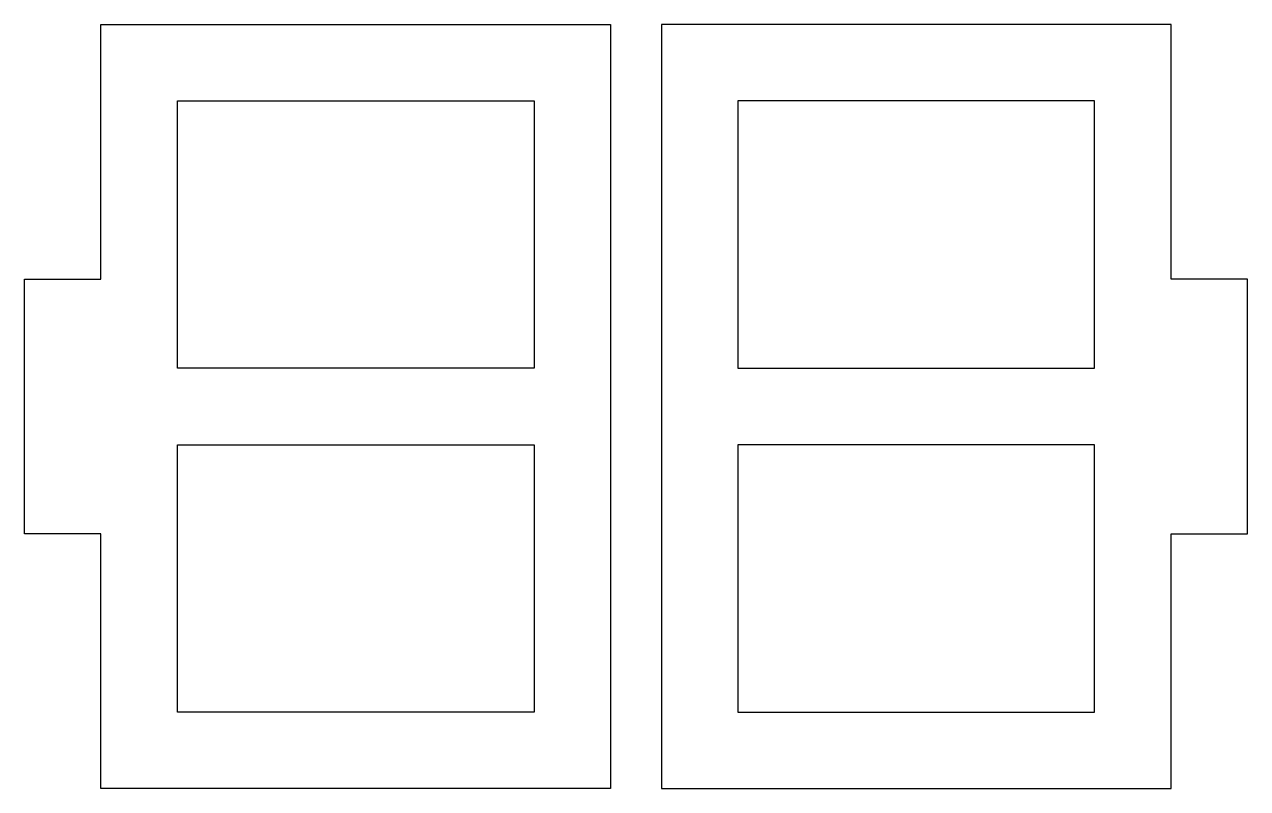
# Model space of a CAD drawing. Header units: millimetres. Extents: x 3243.9 to 3291.9, y 1734.7 to 1764.7.
import ezdxf

# ---------------------------------------------------------------- set-up
doc = ezdxf.new("R2010")
doc.units = ezdxf.units.MM

msp = doc.modelspace()

# ---------------------------------------------------------------- linework, layer by layer
at = {"color": 0, "extrusion": (-1.22208e-16, -6.12323e-17, -1)}
for p, q in [((3246.903, 1754.694, -209.12), (3246.903, 1764.694, -209.12)), ((3246.903, 1764.694, -209.12), (3266.903, 1764.694, -209.12)), ((3268.903, 1764.694, -209.12), (3268.903, 1734.694, -209.12)), ((3249.903, 1761.694, -209.12), (3263.903, 1761.694, -209.12)), ((3249.903, 1751.194, -209.12), (3249.903, 1761.694, -209.12)), ((3263.903, 1761.694, -209.12), (3263.903, 1751.194, -209.12)), ((3243.903, 1744.694, -209.12), (3243.903, 1754.694, -209.12)), ((3243.903, 1754.694, -209.12), (3246.903, 1754.694, -209.12)), ((3263.903, 1751.194, -209.12), (3249.903, 1751.194, -209.12)), ((3249.903, 1737.694, -209.12), (3249.903, 1748.194, -209.12)), ((3249.903, 1748.194, -209.12), (3263.903, 1748.194, -209.12)), ((3263.903, 1748.194, -209.12), (3263.903, 1737.694, -209.12)), ((3246.903, 1744.694, -209.12), (3243.903, 1744.694, -209.12)), ((3246.903, 1734.694, -209.12), (3246.903, 1744.694, -209.12)), ((3263.903, 1737.694, -209.12), (3249.903, 1737.694, -209.12)), ((3266.903, 1734.694, -209.12), (3246.903, 1734.694, -209.12))]:
    msp.add_line(p, q, dxfattribs=at)
at = {"color": 0, "extrusion": (-2.3285e-16, -3.78732e-17, -1)}
for p, q in [((3266.903, 1764.694, -209.12), (3266.903, 1734.694, -209.12)), ((3288.903, 1764.694, -209.12), (3268.903, 1764.694, -209.12)), ((3288.903, 1754.694, -209.12), (3288.903, 1764.694, -209.12)), ((3285.903, 1761.694, -209.12), (3271.903, 1761.694, -209.12)), ((3271.903, 1761.694, -209.12), (3271.903, 1751.194, -209.12)), ((3285.903, 1751.194, -209.12), (3285.903, 1761.694, -209.12)), ((3291.903, 1754.694, -209.12), (3288.903, 1754.694, -209.12)), ((3291.903, 1744.694, -209.12), (3291.903, 1754.694, -209.12)), ((3271.903, 1751.194, -209.12), (3285.903, 1751.194, -209.12)), ((3285.903, 1748.194, -209.12), (3271.903, 1748.194, -209.12)), ((3271.903, 1748.194, -209.12), (3271.903, 1737.694, -209.12)), ((3285.903, 1737.694, -209.12), (3285.903, 1748.194, -209.12)), ((3288.903, 1734.694, -209.12), (3288.903, 1744.694, -209.12)), ((3288.903, 1744.694, -209.12), (3291.903, 1744.694, -209.12)), ((3271.903, 1737.694, -209.12), (3285.903, 1737.694, -209.12)), ((3268.903, 1734.694, -209.12), (3288.903, 1734.694, -209.12))]:
    msp.add_line(p, q, dxfattribs=at)

doc.saveas('drawing.dxf')
